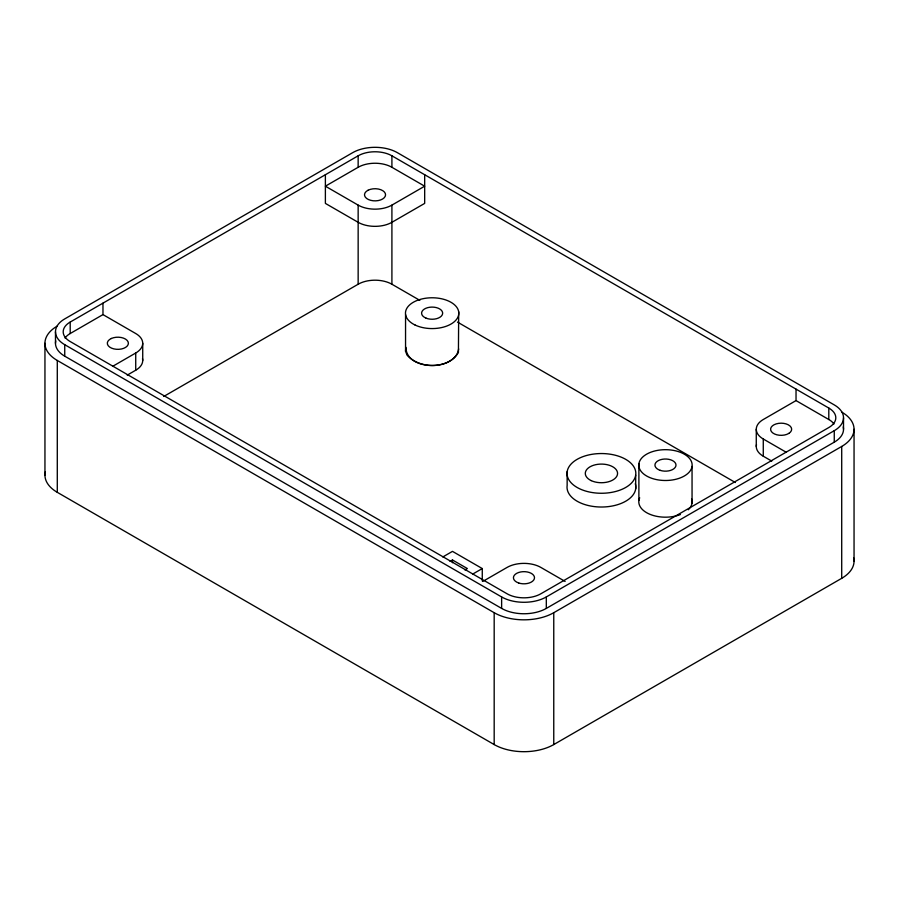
<?xml version="1.0" encoding="UTF-8"?>
<svg xmlns="http://www.w3.org/2000/svg" width="899" height="899" viewBox="0 0 899 899"><rect width="100%" height="100%" fill="white"/><g stroke="black" fill="none" stroke-linecap="round" stroke-linejoin="round"><path stroke-width="1.35" d="M405.831 347.25L405.55 351.273L407.09 355.195C419.518 369.231 448.567 369.5 458.423 352.475L458.692 311.773M405.955 348.138C407.202 371.13 455.579 371.175 458.647 348.902M70.201 322.056L358.15 155.808A23.868 13.777 0 0 1 391.908 155.808L828.799 408.045A23.868 13.777 0 0 1 828.799 427.542L540.85 593.789A23.868 13.777 0 0 1 507.092 593.789L70.201 341.553A23.868 13.777 0 0 1 70.201 322.056L70.201 333.529A23.868 13.777 0 0 0 65.02 338.002M70.201 333.529L102.969 314.605L135.727 333.529A23.868 13.777 0 0 1 135.727 353.015L135.727 370.219L127.231 375.119M358.15 167.281L325.382 186.194L358.15 205.118A23.868 13.777 0 0 0 391.908 205.118L424.676 186.194L391.908 167.281A23.868 13.777 0 0 0 358.15 167.281L358.15 155.808M112.667 366.331L135.727 353.015M163.753 396.459L358.15 284.23A23.868 13.777 0 0 1 391.908 284.23L419.822 300.345M442.836 556.942L452.478 551.368L482.269 568.561L482.269 580.945M450.051 561.369L452.478 559.965L467.368 568.561L464.94 569.966M472.627 574.135L482.269 568.561M482.819 581.428L507.092 567.415A23.868 13.777 0 0 1 540.85 567.415L565.123 581.428M833.98 423.991A23.868 13.777 0 0 0 828.799 419.518L796.031 400.594L763.273 419.518A23.868 13.777 0 0 0 763.273 439.004L763.273 456.209L771.769 461.108M64.739 344.699L501.631 596.947A31.6 18.238 0 0 0 546.311 596.947L834.261 430.688A31.6 18.238 0 0 0 834.261 404.898L397.369 152.661A31.6 18.238 0 0 0 352.689 152.661L64.739 318.909A31.6 18.238 0 0 0 64.739 344.699L64.739 356.173L501.631 608.409A31.6 18.238 0 0 0 546.311 608.409L834.261 442.162A31.6 18.238 0 0 0 843.251 426.879M57.289 326.067A42.129 24.318 0 0 0 57.289 360.465L494.18 612.702A42.129 24.318 0 0 0 553.762 612.702L841.711 446.455A42.129 24.318 0 0 0 841.711 412.068M45.31 471.953A42.129 24.318 0 0 0 57.289 492.326L494.18 744.563A42.129 24.318 0 0 0 553.762 744.563L841.711 578.315A42.129 24.318 0 0 0 853.69 557.942M763.273 439.004L786.333 452.321M457.445 322.067L735.36 482.516M854.05 429.261L854.05 561.111M843.52 417.799L843.52 429.261M841.711 446.455L841.711 578.315M834.261 430.688L834.261 442.162M828.799 408.045L828.799 419.518M796.031 389.132L796.031 400.594M756.273 429.261L756.273 446.455M692.05 466.424A26.678 15.407 0 0 1 650.179 477.717A26.678 15.407 0 0 1 654.18 451.129A26.678 15.407 0 0 1 692.05 466.424L692.05 503.114M638.886 463.76L638.886 500.451M635.694 475.122A34.409 19.868 0 0 1 581.709 489.685A34.409 19.868 0 0 1 586.845 455.411A34.409 19.868 0 0 1 635.694 475.122L635.694 488.876M567.145 471.694L567.145 485.449A34.409 19.868 0 0 0 602.959 507.002A34.409 19.868 0 0 0 635.29 483.696M553.762 612.702L553.762 744.563M546.311 596.947L546.311 608.409M501.631 596.947L501.631 608.409M494.18 612.702L494.18 744.563M452.478 559.965L452.478 562.707M424.676 174.732L424.676 203.399L391.908 222.311A23.868 13.777 0 0 1 358.15 222.311L325.382 203.399L325.382 174.732M405.55 314.583L405.55 351.273M391.908 155.808L391.908 167.281M391.908 205.118L391.908 284.23M358.15 205.118L358.15 284.23M142.727 343.272L142.727 360.465M102.969 303.143L102.969 314.605M57.289 360.465L57.289 492.326M55.48 331.81L55.48 343.272M44.95 343.272L44.95 475.122M763.273 456.209A23.868 13.777 0 0 1 756.486 444.657M691.736 499.102A26.678 15.407 0 0 1 688.274 509.767M680.397 514.543A26.678 15.407 0 0 1 649.988 514.329A26.678 15.407 0 0 1 639.695 497.799M64.739 356.173A31.6 18.238 0 0 1 55.749 340.89M142.514 358.667A23.868 13.777 0 0 1 135.727 370.219M368.084 190.228L366.275 191.42A10.53 6.079 0 0 0 368.444 199.533A10.53 6.079 0 0 0 382.637 198.994A10.53 6.079 0 0 0 382.94 190.779L380.873 189.734A10.53 6.079 0 0 0 368.084 190.228M111.375 338.474L109.442 339.608A10.53 6.079 0 0 0 109.554 347.014L111.521 348.127A10.53 6.079 0 0 0 125.68 347.34A10.53 6.079 0 0 0 125.557 339.125A10.53 6.079 0 0 0 111.375 338.474M788.85 433.397L786.737 434.408A10.53 6.079 0 0 1 772.735 432.925A10.53 6.079 0 0 1 774.084 424.744A10.53 6.079 0 0 1 788.311 424.811L790.064 426.036A10.53 6.079 0 0 1 788.85 433.397M426.036 318.134A10.53 6.079 0 0 0 442.611 313.74A10.53 6.079 0 0 0 427.722 307.649A10.53 6.079 0 0 0 426.036 318.134M591.171 480.605A16.148 9.327 0 0 0 617.355 474.919A16.148 9.327 0 0 0 595.734 464.682A16.148 9.327 0 0 0 591.171 480.605M518.701 583.001A10.53 6.079 0 0 0 534.5 577.742A10.53 6.079 0 0 0 518.701 572.472A10.53 6.079 0 0 0 518.701 583.001M660.203 470.357A10.53 6.079 0 0 0 675.992 465.086A10.53 6.079 0 0 0 660.203 459.827A10.53 6.079 0 0 0 660.203 470.357M415.057 325.011A26.678 15.407 0 0 0 458.423 315.785A26.678 15.407 0 0 0 422.901 298.726A26.678 15.407 0 0 0 415.057 325.011"/></g></svg>
